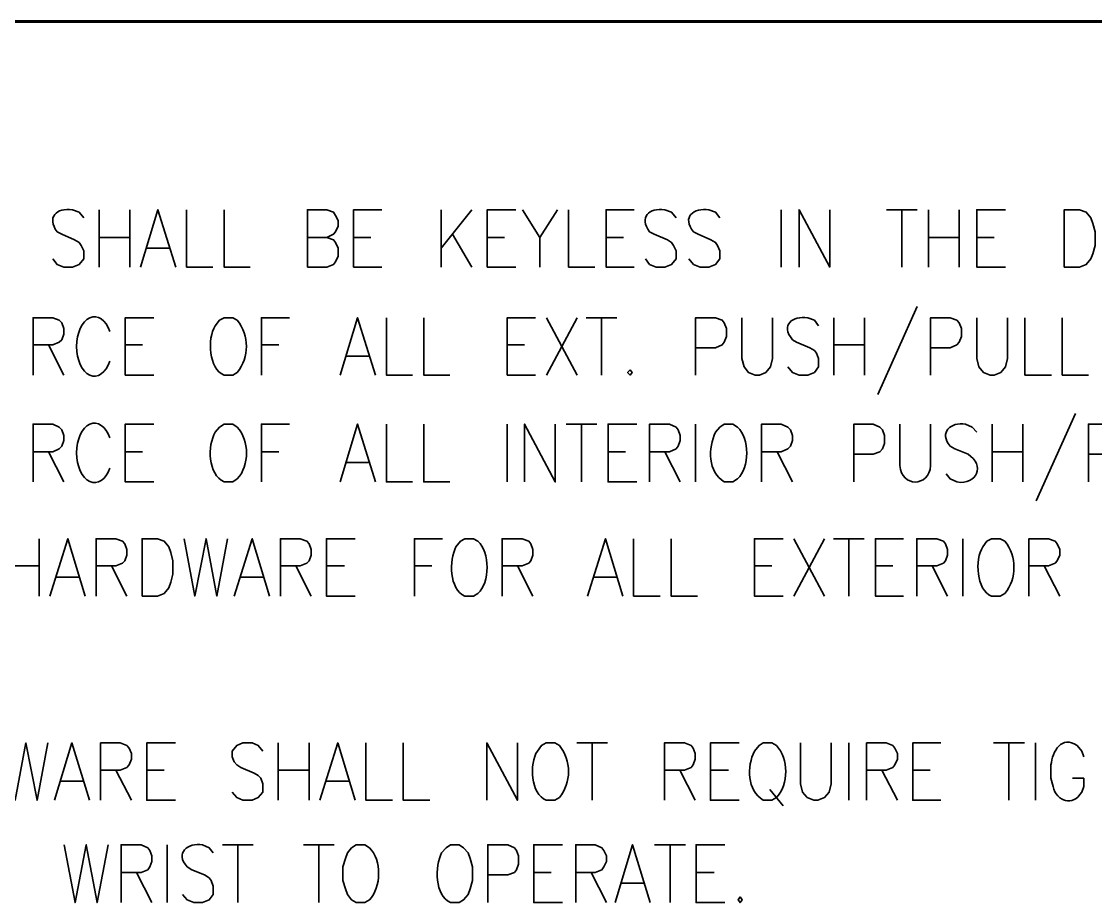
# Model space of a CAD drawing. Header units: inches. Extents: x 5 to 516, y -193 to 129.
# Drawn here: x 164.22 to 171.21, y -83.61 to -77.87 of the extents above; entities that cross this region are included whole.
import ezdxf

# ---------------------------------------------------------------- set-up
doc = ezdxf.new("R2010")
doc.units = ezdxf.units.IN
doc.header["$MEASUREMENT"] = 0
doc.layers.add('PDF3_Geometry', color=7, linetype='Continuous')

msp = doc.modelspace()

# ---------------------------------------------------------------- linework, layer by layer
at = {"layer": 'PDF3_Geometry', "lineweight": 60}
msp.add_lwpolyline([(155.7886388, -77.8671928), (282.7804969, -77.8671928)], dxfattribs=at)
at = {"layer": 'PDF3_Geometry', "lineweight": 35}
for points in [[(164.6280786, -79.1471095), (164.5980805, -79.1104452), (164.5547499, -79.0937796)], [(164.7280749, -79.0937818), (164.7280749, -79.4670912)], [(164.9280539, -79.0937818), (164.9280539, -79.4670912)], [(164.99805, -79.4670895), (165.111376, -79.0937801), (165.2280352, -79.4670895)], [(165.2980389, -79.0937818), (165.2980389, -79.4670912), (165.468028, -79.4670912)], [(165.5413501, -79.0937818), (165.5413501, -79.4670912), (165.7113392, -79.4670912)], [(166.0846502, -79.4670895), (166.0846502, -79.0937801), (166.2113088, -79.0937801), (166.2546393, -79.1104457), (166.2679718, -79.1304444), (166.2846374, -79.1637756), (166.2846374, -79.20044), (166.2679718, -79.2371043), (166.2546393, -79.2537699), (166.2113088, -79.2737686), (166.0846502, -79.2737686)], [(166.5679472, -79.4670895), (166.3846256, -79.4670895), (166.3846256, -79.0937801), (166.5679472, -79.0937801)], [(166.9545896, -79.0937818), (166.9545896, -79.4670912)], [(167.1545822, -79.0937818), (166.954595, -79.3437657)], [(167.4412332, -79.4670895), (167.2545785, -79.4670895), (167.2545785, -79.0937801), (167.4412332, -79.0937801)], [(167.4845578, -79.0937818), (167.5978838, -79.2737702), (167.5978838, -79.4670912)], [(167.7112142, -79.0937818), (167.5978882, -79.2737702)], [(167.7845331, -79.0937818), (167.7845331, -79.4670912), (167.9545222, -79.4670912)], [(168.2111795, -79.4670895), (168.0278579, -79.4670895), (168.0278579, -79.0937801), (168.2111795, -79.0937801)], [(168.4844937, -79.1471095), (168.4544956, -79.1104452), (168.411165, -79.0937796)], [(168.7678142, -79.1471095), (168.7411493, -79.1104452), (168.6978187, -79.0937796)], [(169.1677859, -79.0937818), (169.1677859, -79.4670912)], [(169.2844369, -79.4670895), (169.2844369, -79.0937801), (169.4844241, -79.4670895), (169.4844241, -79.0937801)], [(169.8544009, -79.0937818), (170.0543881, -79.0937818)], [(169.9543972, -79.0937818), (169.9543972, -79.4670912)], [(170.127726, -79.0937818), (170.127726, -79.4670912)], [(170.327705, -79.0937818), (170.327705, -79.4670912)], [(170.627688, -79.4670895), (170.4410333, -79.4670895), (170.4410333, -79.0937801), (170.627688, -79.0937801)], [(164.4547564, -79.2371037), (164.4847544, -79.2537693), (164.5680824, -79.2904336), (164.5980805, -79.3070992), (164.611413, -79.327098), (164.6280786, -79.3604292), (164.6280786, -79.4137591), (164.5980805, -79.4504234), (164.5547499, -79.467089), (164.4980869, -79.467089), (164.4547564, -79.4504234), (164.4280914, -79.4137591)], [(164.7280749, -79.2737697), (164.9280621, -79.2737697)], [(166.2113104, -79.2737697), (166.254641, -79.2904353), (166.2679734, -79.3071009), (166.284639, -79.3437652), (166.284639, -79.3970951), (166.2679734, -79.4337594), (166.254641, -79.450425), (166.2113104, -79.4670906), (166.0846519, -79.4670906)], [(166.3846256, -79.2737697), (166.4979516, -79.2737697)], [(167.027922, -79.2537718), (167.1545805, -79.4670914)], [(167.2545785, -79.2737697), (167.3679045, -79.2737697)], [(168.0278579, -79.2737697), (168.141184, -79.2737697)], [(168.3111714, -79.2371037), (168.3411695, -79.2537693), (168.4278306, -79.2904336), (168.4544956, -79.3070992), (168.4678281, -79.327098), (168.4844937, -79.3604292), (168.4844937, -79.4137591), (168.4544956, -79.4504234), (168.411165, -79.467089), (168.354502, -79.467089), (168.3111714, -79.4504234), (168.2845065, -79.4137591)], [(168.5978251, -79.2371037), (168.6278232, -79.2537693), (168.7111512, -79.2904336), (168.7411493, -79.3070992), (168.7544818, -79.327098), (168.7678142, -79.3604292), (168.7678142, -79.4137591), (168.7411493, -79.4504234), (168.6978187, -79.467089), (168.6411557, -79.467089), (168.5978251, -79.4504234), (168.5678271, -79.4137591)], [(170.127726, -79.2737697), (170.3277132, -79.2737697)], [(170.4410333, -79.2737697), (170.5543593, -79.2737697)], [(165.0413822, -79.3437657), (165.1847063, -79.3437657)], [(170.0543935, -79.7237395), (169.7977433, -80.297036)], [(164.298103, -80.1703797), (164.298103, -79.7970703), (164.4280947, -79.7970703), (164.4680921, -79.8137359), (164.4847577, -79.8304015), (164.4980902, -79.8670658), (164.4980902, -79.9037301), (164.4847577, -79.9403944), (164.4680921, -79.95706), (164.4280947, -79.9737256), (164.298103, -79.9737256)], [(165.0847084, -80.1703797), (164.8980537, -80.1703797), (164.8980537, -79.7970703), (165.0847084, -79.7970703)], [(165.7846613, -80.1703797), (165.7846613, -79.7970703), (165.9679829, -79.7970703)], [(166.2979748, -80.1703797), (166.4113008, -79.7970703), (166.52796, -80.1703797)], [(166.5979501, -79.7970685), (166.5979501, -80.1703779), (166.7679392, -80.1703779)], [(166.8412613, -79.7970685), (166.8412613, -80.1703779), (167.0112504, -80.1703779)], [(167.567883, -80.1703797), (167.3845615, -80.1703797), (167.3845615, -79.7970703), (167.567883, -79.7970703)], [(167.8411972, -79.7970685), (167.64121, -80.1703779)], [(167.6412182, -79.7970685), (167.8412054, -80.1703779)], [(167.8978613, -79.7970685), (168.0978485, -79.7970685)], [(167.9978576, -79.7970685), (167.9978576, -80.1703779)], [(168.6111538, -80.1703797), (168.6111538, -79.7970703), (168.7411455, -79.7970703), (168.784476, -79.8137359), (168.7978085, -79.8304015), (168.811141, -79.8670658), (168.811141, -79.9203957), (168.7978085, -79.95706), (168.784476, -79.9737256), (168.7411455, -79.9937243), (168.6111538, -79.9937243)], [(168.9111292, -79.7970685), (168.9111292, -80.0637181), (168.9277948, -80.117048), (168.9544597, -80.1537123), (168.9977903, -80.1703779), (169.0277884, -80.1703779), (169.0677858, -80.1537123), (169.0977839, -80.117048), (169.1111163, -80.0637181), (169.1111163, -79.7970685)], [(169.4110971, -79.8503996), (169.3844322, -79.8137353), (169.3411016, -79.7970697)], [(169.5110934, -79.7970685), (169.5110934, -80.1703779)], [(169.711086, -79.7970685), (169.711086, -80.1703779)], [(170.1410579, -80.1703797), (170.1410579, -79.7970703), (170.2677165, -79.7970703), (170.311047, -79.8137359), (170.3277126, -79.8304015), (170.3410451, -79.8670658), (170.3410451, -79.9203957), (170.3277126, -79.95706), (170.311047, -79.9737256), (170.2677165, -79.9937243), (170.1410579, -79.9937243)], [(170.4410333, -79.7970685), (170.4410333, -80.0637181), (170.4543657, -80.117048), (170.4843638, -80.1537123), (170.5276944, -80.1703779), (170.5543593, -80.1703779), (170.5976899, -80.1537123), (170.627688, -80.117048), (170.6410204, -80.0637181), (170.6410204, -79.7970685)], [(170.7543541, -79.7970685), (170.7543541, -80.1703779), (170.9276763, -80.1703779)], [(170.9976653, -79.7970685), (170.9976653, -80.1703779), (171.1676544, -80.1703779)], [(164.3980857, -79.9737234), (164.4980793, -80.1703775)], [(164.8980537, -79.9737234), (165.0113797, -79.9737234)], [(165.7846613, -79.9737234), (165.8979874, -79.9737234)], [(167.3845615, -79.9737234), (167.4978875, -79.9737234)], [(169.241108, -79.9403939), (169.267773, -79.9570595), (169.3544341, -79.9937238), (169.3844322, -80.0103894), (169.3977646, -80.027055), (169.4110971, -80.0637193), (169.4110971, -80.1170492), (169.3844322, -80.1537135), (169.3411016, -80.1703791), (169.2844386, -80.1703791), (169.241108, -80.1537135), (169.2111099, -80.1170492)], [(169.5110934, -79.9737234), (169.7110806, -79.9737234)], [(166.3412934, -80.0470525), (166.4846175, -80.0470525)], [(171.0843297, -80.4203636), (170.8276795, -80.9903271)], [(164.298103, -80.8670005), (164.298103, -80.4903579), (164.4280947, -80.4903579), (164.4680921, -80.5103567), (164.4847577, -80.5270223), (164.4980902, -80.5636866), (164.4980902, -80.5970178), (164.4847577, -80.6336821), (164.4680921, -80.6503477), (164.4280947, -80.6703464), (164.298103, -80.6703464)], [(165.0847084, -80.8670005), (164.8980537, -80.8670005), (164.8980537, -80.4903579), (165.0847084, -80.4903579)], [(165.6280112, -80.510355), (165.5980131, -80.4903563), (165.5413501, -80.4903563), (165.511352, -80.510355), (165.4846871, -80.5436862)], [(165.7846613, -80.8670005), (165.7846613, -80.4903579), (165.9679829, -80.4903579)], [(166.2979748, -80.8670005), (166.4113008, -80.4903579), (166.52796, -80.8670005)], [(166.5979501, -80.4903563), (166.5979501, -80.8669988), (166.7679392, -80.8669988)], [(166.8412613, -80.4903563), (166.8412613, -80.8669988), (167.0112504, -80.8669988)], [(167.3845615, -80.4903563), (167.3845615, -80.8669988)], [(167.4978897, -80.8670005), (167.4978897, -80.4903579), (167.6978769, -80.8670005), (167.6978769, -80.4903579)], [(167.7678784, -80.4903563), (167.9678655, -80.4903563)], [(167.8678611, -80.4903563), (167.8678611, -80.8669988)], [(168.2278445, -80.8670005), (168.0411898, -80.8670005), (168.0411898, -80.4903579), (168.2278445, -80.4903579)], [(168.3111785, -80.8670005), (168.3111785, -80.4903579), (168.4411702, -80.4903579), (168.4845007, -80.5103567), (168.4978332, -80.5270223), (168.5111657, -80.5636866), (168.5111657, -80.5970178), (168.4978332, -80.6336821), (168.4845007, -80.6503477), (168.4411702, -80.6703464), (168.3111785, -80.6703464)], [(168.6111538, -80.4903563), (168.6111538, -80.8669988)], [(168.8844756, -80.510355), (168.8544775, -80.4903563), (168.7978145, -80.4903563), (168.7678164, -80.510355), (168.7411515, -80.5436862)], [(169.0411257, -80.8670005), (169.0411257, -80.4903579), (169.1677843, -80.4903579), (169.2111148, -80.5103567), (169.2277804, -80.5270223), (169.2411129, -80.5636866), (169.2411129, -80.5970178), (169.2277804, -80.6336821), (169.2111148, -80.6503477), (169.1677843, -80.6703464), (169.0411257, -80.6703464)], [(169.64109, -80.8670005), (169.64109, -80.4903579), (169.7677485, -80.4903579), (169.8110791, -80.5103567), (169.8277447, -80.5270223), (169.8410771, -80.5636866), (169.8410771, -80.6170165), (169.8277447, -80.6503477), (169.8110791, -80.6703464), (169.7677485, -80.687012), (169.64109, -80.687012)], [(169.9410653, -80.4903563), (169.9410653, -80.760339)], [(170.1410525, -80.760339), (170.1410525, -80.4903563)], [(170.4410333, -80.5436874), (170.4110352, -80.5103562), (170.3677046, -80.4903575)], [(170.5410296, -80.4903563), (170.5410296, -80.8669988)], [(170.7410222, -80.4903563), (170.7410222, -80.8669988)], [(171.1676577, -80.8670005), (171.1676577, -80.4903579), (171.2976493, -80.4903579), (171.3409799, -80.5103567), (171.3543124, -80.5270223), (171.3676448, -80.5636866), (171.3676448, -80.6170165), (171.3543124, -80.6503477), (171.3409799, -80.6703464), (171.2976493, -80.687012), (171.1676577, -80.687012)], [(164.3980857, -80.6703476), (164.4980793, -80.8670017)], [(164.8980537, -80.6703476), (165.0113797, -80.6703476)], [(165.7846613, -80.6703476), (165.8979874, -80.6703476)], [(168.0411898, -80.6703476), (168.1545159, -80.6703476)], [(168.4111612, -80.6703476), (168.5111548, -80.8670017)], [(169.141122, -80.6703476), (169.2411156, -80.8670017)], [(170.267711, -80.6336817), (170.2977091, -80.6503473), (170.3843702, -80.6870116)], [(170.5410296, -80.6703476), (170.7410167, -80.6703476)], [(166.3412934, -80.7403403), (166.4846175, -80.7403403)], [(170.3110416, -80.867), (170.267711, -80.8470013), (170.2410461, -80.8136701)], [(165.5413501, -80.8669988), (165.5980131, -80.8669988), (165.6280112, -80.8470001)], [(168.7978145, -80.8669988), (168.8544775, -80.8669988), (168.8844756, -80.8470001)], [(164.3380988, -81.2369752), (164.3380988, -81.6102846)], [(164.4080949, -81.6102864), (164.524754, -81.236977), (164.6380801, -81.6102864)], [(164.7080702, -81.6102864), (164.7080702, -81.236977), (164.8380619, -81.236977), (164.8813924, -81.2536426), (164.8947249, -81.2703082), (164.9080574, -81.3069725), (164.9080574, -81.3436368), (164.8947249, -81.3803011), (164.8813924, -81.3969667), (164.8380619, -81.4136323), (164.7080702, -81.4136323)], [(165.2813706, -81.2369752), (165.3513661, -81.6102846), (165.4246947, -81.2369752), (165.4946902, -81.6102846), (165.5646857, -81.2369752)], [(165.6080098, -81.6102864), (165.724669, -81.236977), (165.837995, -81.6102864)], [(165.9079987, -81.6102864), (165.9079987, -81.236977), (166.0379904, -81.236977), (166.0813209, -81.2536426), (166.0946534, -81.2703082), (166.1079859, -81.3069725), (166.1079859, -81.3436368), (166.0946534, -81.3803011), (166.0813209, -81.3969667), (166.0379904, -81.4136323), (165.9079987, -81.4136323)], [(166.3946287, -81.6102864), (166.207974, -81.6102864), (166.207974, -81.236977), (166.3946287, -81.236977)], [(166.7812744, -81.6102864), (166.7812744, -81.236977), (166.964596, -81.236977)], [(167.1945747, -81.2536408), (167.1645767, -81.2369752), (167.1079136, -81.2369752), (167.0812487, -81.2536408), (167.0512506, -81.2903052)], [(167.3512384, -81.6102864), (167.3512384, -81.236977), (167.4812301, -81.236977), (167.5245606, -81.2536426), (167.5378931, -81.2703082), (167.5512256, -81.3069725), (167.5512256, -81.3436368), (167.5378931, -81.3803011), (167.5245606, -81.3969667), (167.4812301, -81.4136323), (167.3512384, -81.4136323)], [(167.9078705, -81.6102864), (168.0245297, -81.236977), (168.1378557, -81.6102864)], [(168.2078458, -81.2369752), (168.2078458, -81.6102846), (168.381168, -81.6102846)], [(168.451157, -81.2369752), (168.451157, -81.6102846), (168.6244793, -81.6102846)], [(169.1811119, -81.6102864), (168.9944572, -81.6102864), (168.9944572, -81.236977), (169.1811119, -81.236977)], [(169.4510929, -81.2369752), (169.2511057, -81.6102846)], [(169.2511139, -81.2369752), (169.4511011, -81.6102846)], [(169.507757, -81.2369752), (169.7077442, -81.2369752)], [(169.6077533, -81.2369752), (169.6077533, -81.6102846)], [(169.9644037, -81.6102864), (169.7810821, -81.6102864), (169.7810821, -81.236977), (169.9644037, -81.236977)], [(170.0510572, -81.6102864), (170.0510572, -81.236977), (170.1810488, -81.236977), (170.2243794, -81.2536426), (170.2377119, -81.2703082), (170.2510443, -81.3069725), (170.2510443, -81.3436368), (170.2377119, -81.3803011), (170.2243794, -81.3969667), (170.1810488, -81.4136323), (170.0510572, -81.4136323)], [(170.3510461, -81.2369752), (170.3510461, -81.6102846)], [(170.781018, -81.6102864), (170.781018, -81.236977), (170.9076765, -81.236977), (170.9510071, -81.2536426), (170.9643395, -81.2703082), (170.9810051, -81.3069725), (170.9810051, -81.3436368), (170.9643395, -81.3803011), (170.9510071, -81.3969667), (170.9076765, -81.4136323), (170.781018, -81.4136323)], [(164.1381062, -81.4136336), (164.3380934, -81.4136336)], [(164.8080665, -81.4136336), (164.9080601, -81.6102876)], [(166.0079814, -81.4136336), (166.107975, -81.6102876)], [(166.207974, -81.4136336), (166.3246332, -81.4136336)], [(166.7812744, -81.4136336), (166.8946005, -81.4136336)], [(167.4512211, -81.4136336), (167.5512147, -81.6102876)], [(168.9944572, -81.4136336), (169.1077832, -81.4136336)], [(169.7810821, -81.4136336), (169.8944081, -81.4136336)], [(170.1510535, -81.4136336), (170.2510471, -81.6102876)], [(170.8810143, -81.4136336), (170.9810079, -81.6102876)], [(164.4514135, -81.4869592), (164.5947376, -81.4869592)], [(165.651342, -81.4869592), (165.7946661, -81.4869592)], [(167.9511891, -81.4869592), (168.0945132, -81.4869592)], [(167.1079136, -81.6102846), (167.1645767, -81.6102846), (167.1945747, -81.593619)], [(164.1081059, -82.5668901), (164.1814346, -82.9401995), (164.2514301, -82.5668901), (164.3247587, -82.9401995), (164.3947542, -82.5668901)], [(164.4380815, -82.9402013), (164.5514076, -82.5668919), (164.6647337, -82.9402013)], [(164.7380704, -82.9402013), (164.7380704, -82.5668919), (164.864729, -82.5668919), (164.9080595, -82.5835575), (164.9247251, -82.6002231), (164.9380576, -82.6368874), (164.9380576, -82.6735517), (164.9247251, -82.710216), (164.9080595, -82.7268816), (164.864729, -82.7435472), (164.7380704, -82.7435472)], [(165.2247005, -82.9402013), (165.0380458, -82.9402013), (165.0380458, -82.5668919), (165.2247005, -82.5668919)], [(165.7946704, -82.6202212), (165.7646724, -82.5835569), (165.7246749, -82.5668913), (165.6646788, -82.5668913), (165.6246813, -82.5835569), (165.5946833, -82.6202212), (165.5946833, -82.6568856), (165.6080157, -82.6902168), (165.6246813, -82.7102155), (165.6513463, -82.7268811), (165.7380074, -82.7635454), (165.7646724, -82.780211), (165.781338, -82.7968766), (165.7946704, -82.8335409), (165.7946704, -82.8868708), (165.7646724, -82.9235351), (165.7246749, -82.9402007), (165.6646788, -82.9402007), (165.6246813, -82.9235351), (165.5946833, -82.8868708)], [(165.8946668, -82.5668901), (165.8946668, -82.9401995)], [(166.0946458, -82.5668901), (166.0946458, -82.9401995)], [(166.1646418, -82.9402013), (166.281301, -82.5668919), (166.3946271, -82.9402013)], [(166.4646308, -82.5668901), (166.4646308, -82.9401995), (166.637953, -82.9401995)], [(166.707942, -82.5668901), (166.707942, -82.9401995), (166.8812642, -82.9401995)], [(167.2512421, -82.9402013), (167.2512421, -82.5668919), (167.4512293, -82.9402013), (167.4512293, -82.5668919)], [(167.8378744, -82.5668901), (168.0378616, -82.5668901)], [(167.9378572, -82.5668901), (167.9378572, -82.9401995)], [(168.4078384, -82.9402013), (168.4078384, -82.5668919), (168.5378301, -82.5668919), (168.5811606, -82.5835575), (168.5944931, -82.6002231), (168.6078256, -82.6368874), (168.6078256, -82.6735517), (168.5944931, -82.710216), (168.5811606, -82.7268816), (168.5378301, -82.7435472), (168.4078384, -82.7435472)], [(168.8944685, -82.9402013), (168.7078138, -82.9402013), (168.7078138, -82.5668919), (168.8944685, -82.5668919)], [(169.1377824, -82.5835557), (169.1077843, -82.5668901), (169.0511213, -82.5668901), (169.0244563, -82.5835557), (168.9944582, -82.62022)], [(169.2944461, -82.5668901), (169.2944461, -82.8335397), (169.3077785, -82.8868696), (169.3377766, -82.9235339), (169.3811072, -82.9401995), (169.4077721, -82.9401995), (169.4511027, -82.9235339), (169.4811008, -82.8868696), (169.4944332, -82.8335397), (169.4944332, -82.5668901)], [(169.6077533, -82.5668901), (169.6077533, -82.9401995)], [(169.724418, -82.9402013), (169.724418, -82.5668919), (169.8510765, -82.5668919), (169.8944071, -82.5835575), (169.9077395, -82.6002231), (169.9244051, -82.6368874), (169.9244051, -82.6735517), (169.9077395, -82.710216), (169.8944071, -82.7268816), (169.8510765, -82.7435472), (169.724418, -82.7435472)], [(170.2077149, -82.9402013), (170.0243933, -82.9402013), (170.0243933, -82.5668919), (170.2077149, -82.5668919)], [(170.5510251, -82.5668901), (170.7510123, -82.5668901)], [(170.6510214, -82.5668901), (170.6510214, -82.9401995)], [(170.8243501, -82.5668901), (170.8243501, -82.9401995)], [(171.1376574, -82.6568841), (171.1243249, -82.6202198), (171.0943269, -82.5835554)], [(164.8380667, -82.743545), (164.9380603, -82.9401991)], [(165.0380458, -82.743545), (165.1513718, -82.743545)], [(165.8946668, -82.743545), (166.0946539, -82.743545)], [(168.5078212, -82.743545), (168.6078147, -82.9401991)], [(168.7078138, -82.743545), (168.8244729, -82.743545)], [(169.8244143, -82.743545), (169.9244078, -82.9401991)], [(170.0243933, -82.743545), (170.1377194, -82.743545)], [(170.9243378, -82.710214), (170.9243378, -82.7968751), (170.9376702, -82.850205)], [(164.4814137, -82.8168741), (164.6247379, -82.8168741)], [(166.207974, -82.8168741), (166.3512982, -82.8168741)], [(171.1243249, -82.8868693), (171.1376574, -82.850205), (171.1376574, -82.7968751), (171.0643288, -82.7968751)], [(169.0944535, -82.8702052), (169.1811146, -82.976865)], [(169.0511213, -82.9401995), (169.1077843, -82.9401995), (169.1377824, -82.9235339)], [(164.5014184, -83.2301811), (164.5714139, -83.6068236), (164.6447425, -83.2301811), (164.7147381, -83.6068236), (164.7880667, -83.2301811)], [(164.8713898, -83.6068252), (164.8713898, -83.2301827), (165.0013815, -83.2301827), (165.044712, -83.2501814), (165.0580445, -83.266847), (165.071377, -83.3035113), (165.071377, -83.3401756), (165.0580445, -83.3735068), (165.044712, -83.3935055), (165.0013815, -83.4101711), (164.8713898, -83.4101711)], [(165.1713787, -83.2301811), (165.1713787, -83.6068236)], [(165.471354, -83.2835122), (165.4446891, -83.250181), (165.4013585, -83.2301823)], [(165.5313545, -83.2301811), (165.7313417, -83.2301811)], [(165.6313508, -83.2301811), (165.6313508, -83.6068236)], [(166.0579864, -83.2301811), (166.2579735, -83.2301811)], [(166.1579827, -83.2301811), (166.1579827, -83.6068236)], [(166.487955, -83.2501798), (166.4579569, -83.2301811), (166.4012939, -83.2301811), (166.3712958, -83.2501798), (166.3446308, -83.283511), (166.3312984, -83.3201753), (166.3146328, -83.3735052), (166.3146328, -83.4634994), (166.3312984, -83.5168293), (166.3446308, -83.5534937), (166.3712958, -83.590158), (166.4012939, -83.6068236), (166.4579569, -83.6068236), (166.487955, -83.590158)], [(167.0145901, -83.6068236), (167.0712531, -83.6068236), (167.1012512, -83.590158), (167.1312493, -83.5534937), (167.1445817, -83.5168293), (167.1579142, -83.4634994), (167.1579142, -83.3735052), (167.1445817, -83.3201753), (167.1312493, -83.283511), (167.1012512, -83.2501798), (167.0712531, -83.2301811), (167.0145901, -83.2301811), (166.9879251, -83.2501798), (166.957927, -83.283511)], [(167.2579013, -83.6068252), (167.2579013, -83.2301827), (167.387893, -83.2301827), (167.4312235, -83.2501814), (167.444556, -83.266847), (167.4578885, -83.3035113), (167.4578885, -83.3568412), (167.444556, -83.3935055), (167.4312235, -83.4101711), (167.387893, -83.4268367), (167.2579013, -83.4268367)], [(167.7445449, -83.6068252), (167.5578902, -83.6068252), (167.5578902, -83.2301827), (167.7445449, -83.2301827)], [(167.8312017, -83.6068252), (167.8312017, -83.2301827), (167.9578602, -83.2301827), (168.0011908, -83.2501814), (168.0145232, -83.266847), (168.0311888, -83.3035113), (168.0311888, -83.3401756), (168.0145232, -83.3735068), (168.0011908, -83.3935055), (167.9578602, -83.4101711), (167.8312017, -83.4101711)], [(168.0878584, -83.6068252), (168.2011845, -83.2301827), (168.3145105, -83.6068252)], [(168.3445015, -83.2301811), (168.5444887, -83.2301811)], [(168.4444978, -83.2301811), (168.4444978, -83.6068236)], [(168.8011449, -83.6068252), (168.6144902, -83.6068252), (168.6144902, -83.2301827), (168.8011449, -83.2301827)], [(165.3013649, -83.3735064), (165.331363, -83.3935051), (165.414691, -83.4268363), (165.4446891, -83.4468351), (165.4580216, -83.4635006), (165.471354, -83.500165), (165.471354, -83.5534949), (165.4446891, -83.5901592), (165.4013585, -83.6068248), (165.3446955, -83.6068248), (165.3013649, -83.5901592), (165.2713669, -83.5534949)], [(164.9713861, -83.410169), (165.0713797, -83.606823)], [(167.5578902, -83.410169), (167.6712163, -83.410169)], [(167.931198, -83.410169), (168.0311916, -83.606823)], [(168.6144902, -83.410169), (168.7311494, -83.410169)], [(168.1311906, -83.480165), (168.2711816, -83.480165)]]:
    msp.add_lwpolyline(points, dxfattribs=at)
for points in [[(171.0109973, -79.4670895), (171.0109973, -79.0937801), (171.1109908, -79.0937801), (171.1543214, -79.1104457), (171.1843195, -79.14711), (171.197652, -79.1837744), (171.2109844, -79.2371043), (171.2109844, -79.3270985), (171.197652, -79.3804284), (171.1843195, -79.4137596), (171.1543214, -79.4504239), (171.1109908, -79.4670895)], [(168.1845183, -80.1370464), (168.1678527, -80.153712), (168.1845183, -80.1703776), (168.1978508, -80.153712)], [(165.0080455, -81.6102864), (165.0080455, -81.236977), (165.1080391, -81.236977), (165.1513697, -81.2536426), (165.1813678, -81.2903069), (165.1947002, -81.3269712), (165.2080327, -81.3803011), (165.2080327, -81.4669623), (165.1947002, -81.5202922), (165.1813678, -81.5569565), (165.1513697, -81.5936208), (165.1080391, -81.6102864)], [(168.9011336, -83.570159), (168.8878011, -83.5901577), (168.9011336, -83.6068233), (168.9144661, -83.5901577)]]:
    msp.add_lwpolyline(points, close=True, dxfattribs=at)
for points in [[(165.5413501, -80.1703779), (165.5980131, -80.1703779), (165.6280112, -80.1537123, 0.348529412), (165.6280112, -79.8137341), (165.5980131, -79.7970685), (165.5413501, -79.7970685), (165.511352, -79.8137341), (165.4846871, -79.8503984)], [(170.5376932, -81.6102846), (170.5943562, -81.6102846), (170.6243543, -81.593619, 0.348651961), (170.6243543, -81.2536408), (170.5943562, -81.2369752), (170.5376932, -81.2369752), (170.5076951, -81.2536408), (170.4810301, -81.2903052)], [(167.6378818, -82.9401995), (167.6945448, -82.9401995), (167.7245429, -82.9235339, 0.348529412), (167.7245429, -82.5835557), (167.6945448, -82.5668901), (167.6378818, -82.5668901), (167.6078837, -82.5835557), (167.5812188, -82.62022)]]:
    msp.add_lwpolyline(points, format="xyb", dxfattribs=at)
for centre, major_axis, ratio, start_param, end_param in [((164.69762, -79.9841493), (0.0004594, 0.1935964), 0.59884709, 5.239129061, 10.476759429), ((164.697949, -80.6779819), (-0.0007572, 0.1939331), 0.59893842, 5.237581142, 10.457345059)]:
    msp.add_ellipse(centre, major_axis=major_axis, ratio=ratio, start_param=start_param, end_param=end_param, dxfattribs=at)
for points in [[(164.5547499, -79.0937796), (164.4497011, -79.0783361), (164.3852053, -79.1446652), (164.4547564, -79.2371037)], [(168.411165, -79.0937796), (168.3061162, -79.0782806), (168.2416203, -79.1446652), (168.3111714, -79.2371037)], [(168.6978187, -79.0937796), (168.5994917, -79.0800027), (168.518108, -79.1400544), (168.5978251, -79.2371037)], [(169.3411016, -79.7970697), (169.242719, -79.7832928), (169.1613909, -79.8433445), (169.241108, -79.9403939)], [(165.4846871, -79.8503984), (165.4300239, -79.9325043), (165.4424676, -80.1328248), (165.5413501, -80.1703779)], [(165.6280112, -80.8470001), (165.7074506, -80.7592835), (165.7074506, -80.5980716), (165.6280112, -80.510355)], [(168.8844756, -80.8470001), (168.9641927, -80.772116), (168.9641927, -80.5852391), (168.8844756, -80.510355)], [(170.3677046, -80.4903575), (170.270322, -80.4734697), (170.1944935, -80.5460762), (170.267711, -80.6336817)], [(165.4846871, -80.5436862), (165.4315238, -80.6299029), (165.4378012, -80.817502), (165.5413501, -80.8669988)], [(168.7411515, -80.5436862), (168.690988, -80.6446797), (168.6913213, -80.803114), (168.7978145, -80.8669988)], [(170.3843702, -80.6870116), (170.496363, -80.7548406), (170.4447552, -80.8901652), (170.3110416, -80.867)], [(169.9410653, -80.760339), (169.9511202, -80.9029965), (170.130942, -80.9029965), (170.1410525, -80.760339)], [(167.0512506, -81.2903052), (167.0058646, -81.3769663), (167.0076423, -81.565843), (167.1079136, -81.6102846)], [(167.1945747, -81.593619), (167.2733475, -81.5244013), (167.2733475, -81.3228586), (167.1945747, -81.2536408)], [(170.4810301, -81.2903052), (170.4264225, -81.3723555), (170.4388106, -81.5727315), (170.5376932, -81.6102846)], [(171.0943269, -82.5835554), (170.994611, -82.5143377), (170.934726, -82.6229974), (170.9243378, -82.710214)], [(167.5812188, -82.62022), (167.5266112, -82.7022703), (167.5389993, -82.9026464), (167.6378818, -82.9401995)], [(168.9944582, -82.62022), (168.9442392, -82.7202692), (168.9455725, -82.8772591), (169.0511213, -82.9401995)], [(169.1377824, -82.9235339), (169.2174995, -82.8370395), (169.2174995, -82.6700502), (169.1377824, -82.5835557)], [(170.9376702, -82.850205), (170.9617243, -82.9521985), (171.0672175, -82.9835853), (171.1243249, -82.8868693)], [(165.4013585, -83.2301823), (165.3065868, -83.2148499), (165.219648, -83.2847343), (165.3013649, -83.3735064)], [(166.487955, -83.590158), (166.5662278, -83.5084965), (166.569172, -83.3287303), (166.487955, -83.2501798)], [(166.957927, -83.283511), (166.9125966, -83.3701721), (166.9137076, -83.5623264), (167.0145901, -83.6068236)]]:
    msp.add_open_spline(points, degree=3, dxfattribs=at)

doc.saveas('drawing.dxf')
